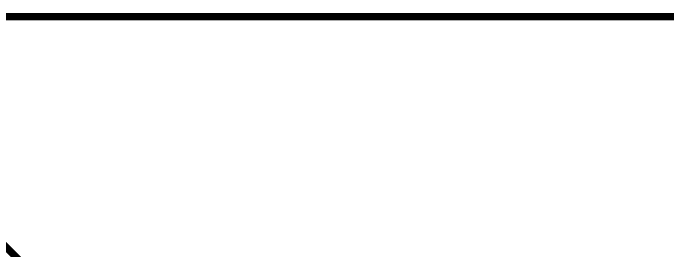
# Model space of a CAD drawing. Header units: millimetres. Extents: x 15 to 87.1, y 6.4 to 62.
# Drawn here: x 50.52 to 72.84, y 53.88 to 61.98 of the extents above; entities that cross this region are included whole.
import ezdxf

# ---------------------------------------------------------------- set-up
doc = ezdxf.new("R2010")
doc.units = ezdxf.units.MM
doc.header["$MEASUREMENT"] = 0
doc.layers.add('Board-Outline-Layer', color=7, linetype='Continuous', true_color=0xff00ff)
doc.layers.add('Top-Layer', color=7, linetype='Continuous', true_color=0xff0000)

msp = doc.modelspace()

# ---------------------------------------------------------------- linework, layer by layer
at = {"layer": 'Board-Outline-Layer', "const_width": 0.254}
msp.add_lwpolyline([(15.113, 6.477), (15.113, 61.849), (86.995, 61.849), (86.995, 6.477)], close=True, dxfattribs=at)
at = {"layer": 'Top-Layer', "const_width": 0.254}
msp.add_lwpolyline([(51.417, 52.837), (50.147, 54.107)], dxfattribs=at)

doc.saveas('drawing.dxf')
